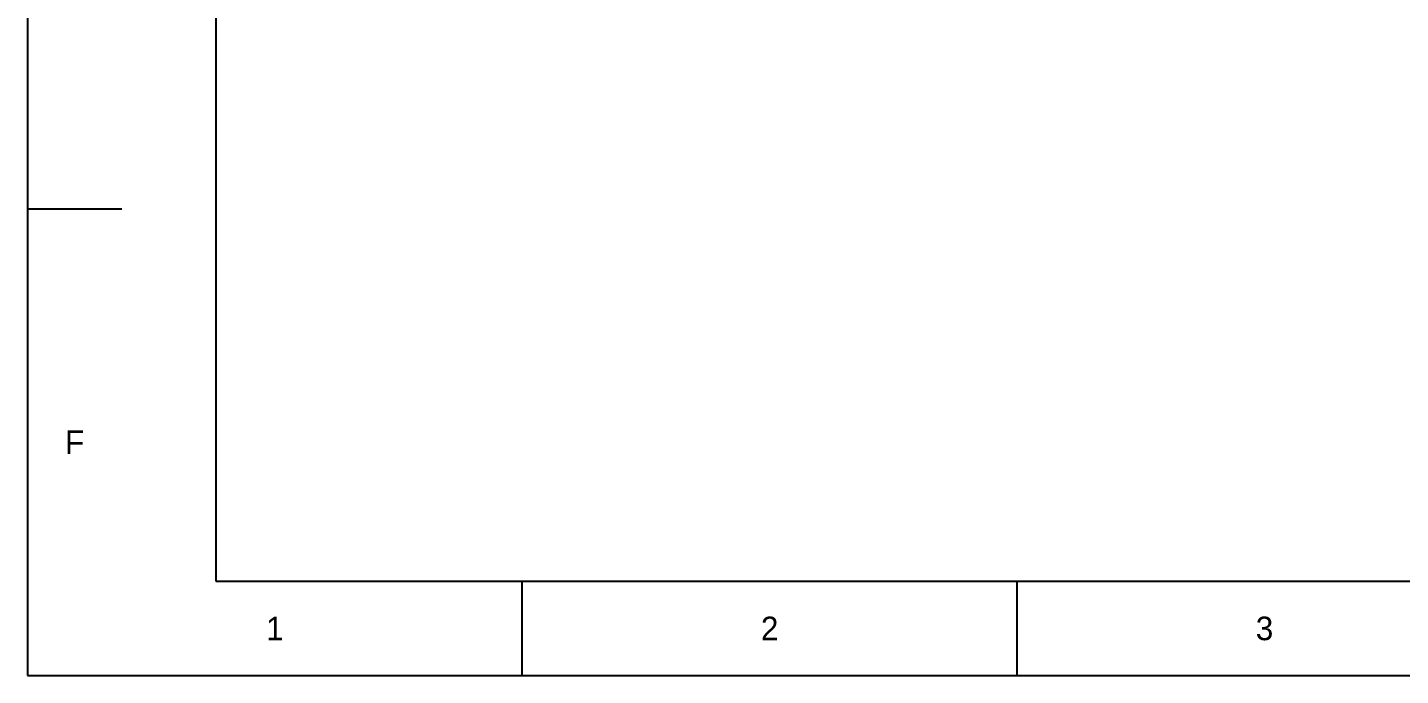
# Model space of a CAD drawing. Extents: x 0 to 420, y 0 to 297.
# Drawn here: x 0 to 145.7, y 0 to 68.8 of the extents above; entities that cross this region are included whole.
import ezdxf
from ezdxf.enums import TextEntityAlignment as Align

# ---------------------------------------------------------------- set-up
doc = ezdxf.new("R2010")
doc.units = 0
for name, color, linetype in [('FINA', 7, 'CONTINUOUS'), ('NORMA', 7, 'CONTINUOUS'), ('TEXTO', 7, 'CONTINUOUS')]:
    doc.layers.add(name, color=color, linetype=linetype)

msp = doc.modelspace()

# ---------------------------------------------------------------- linework, layer by layer
at = {"layer": 'FINA'}
for p, q in [((0, 297), (0, 0)), ((0, 49.5), (10, 49.5)), ((52.5, 0), (52.5, 10)), ((105, 0), (105, 10)), ((0, 0), (420, 0))]:
    msp.add_line(p, q, dxfattribs=at)
at = {"layer": 'NORMA'}
for p, q in [((20, 287), (20, 10)), ((20, 10), (410, 10))]:
    msp.add_line(p, q, dxfattribs=at)

# ---------------------------------------------------------------- texts
at = {"layer": 'TEXTO'}
for s, p in [('F', (5, 24.75)), ('1', (26.25, 5)), ('2', (78.75, 5)), ('3', (131.25, 5))]:
    msp.add_text(s, height=2.5, dxfattribs=at).set_placement(p, align=Align.MIDDLE_CENTER)

doc.saveas('drawing.dxf')
